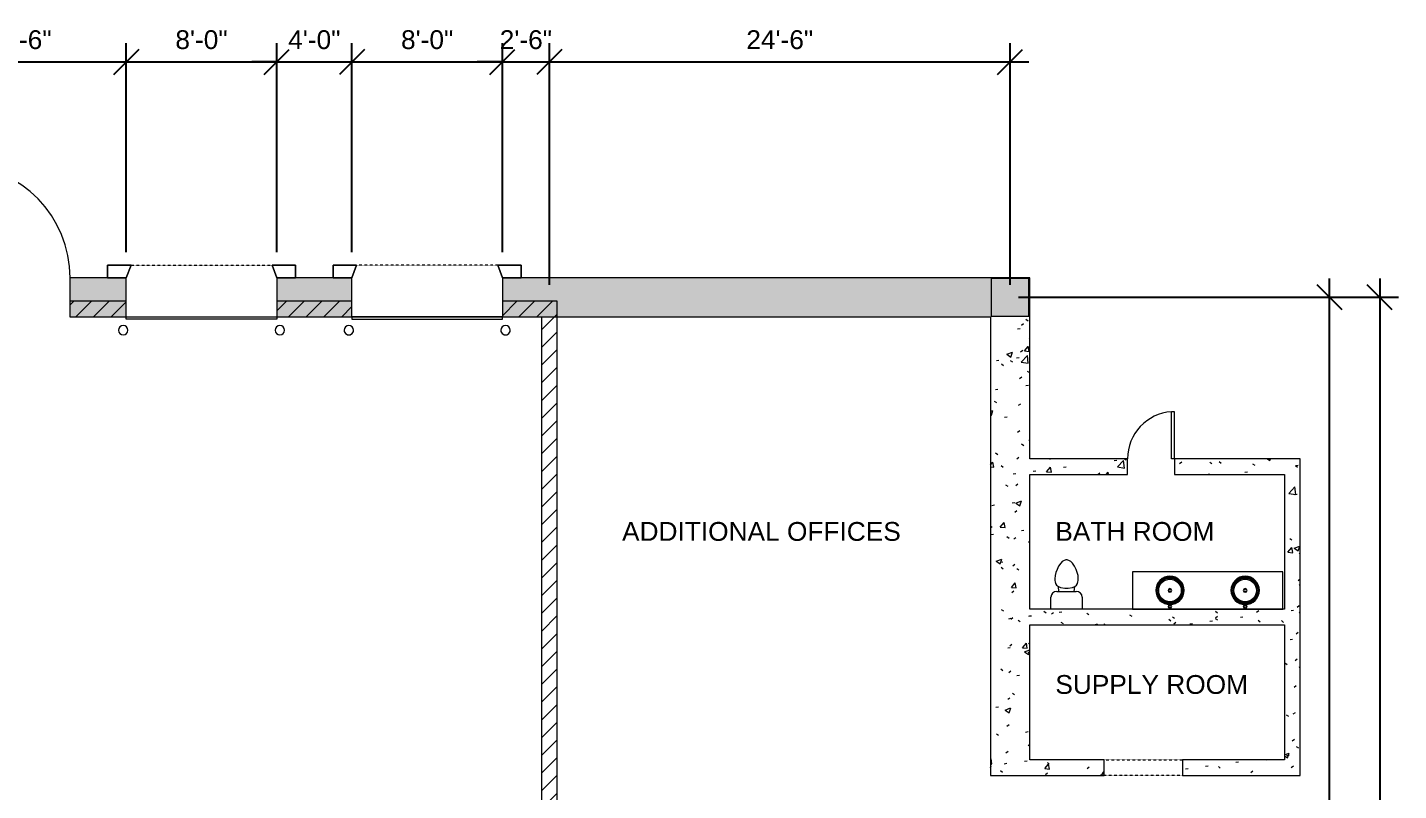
# Model space of a CAD drawing. Header units: inches. Extents: x 1913 to 24953, y -2945 to 1064.
# Drawn here: x 23558 to 24433, y 459 to 946 of the extents above; entities that cross this region are included whole.
import ezdxf

# ---------------------------------------------------------------- set-up
doc = ezdxf.new("R2010")
doc.units = ezdxf.units.IN
doc.header["$MEASUREMENT"] = 0
doc.linetypes.add('Overhead', pattern=[0.15625, 0.09375, -0.0625])
doc.linetypes.add('Overhead 1_16_', pattern=[0.101562, 0.0625, -0.039062])
for name, color, linetype, lineweight in [('A-ANNO-DIMS', 211, 'Continuous', 9), ('A-COLS', 52, 'Continuous', 9), ('A-DOOR', 31, 'Continuous', 13), ('A-FLOR-OVHD', 1, 'Overhead 1_16_', 9), ('A-GENM', 13, 'Continuous', 9), ('A-WALL', 113, 'Continuous', 13), ('A-WALL-PATT', 111, 'Continuous', 50), ('G-ANNO-TEXT', 231, 'Continuous', 9), ('P-SANR-FIXT', 6, 'Continuous', 9)]:
    doc.layers.add(name, color=color, linetype=linetype, lineweight=lineweight)
doc.styles.add('Arial', font='arial.ttf', dxfattribs={"height": 12})
doc.dimstyles.new('Linear_-_3_32__Arial', dxfattribs={"dimscale": 12, "dimtxt": 12.243113, "dimasz": 1.333333, "dimexe": 1, "dimexo": 0.666667, "dimgap": 0.666667, "dimtad": 1, "dimdec": 5, "dimrnd": 0.03125, "dimzin": 1, "dimdsep": 46, "dimlunit": 4, "dimtxsty": 'Arial', "dimblk1": 'OBLIQUE', "dimblk2": 'OBLIQUE', "dimsah": 1, "dimcen": 0.09, "dimdle": 1, "dimazin": 0, "dimtfac": 1, "dimtdec": 4, "dimtix": 1, "dimtmove": 0, "dimatfit": 3, "dimfxl": 1, "dimtvp": 1, "dimtfill": 1, "dimfrac": 2, "dimtolj": 1, "dimtzin": 0, "dimarcsym": 2})
pattern_1 = [(50, (23317.123, 399.692), (36.72335, -3.213), [3.84, -42.24]), (355, (23317.123, 399.69), (-7.1044, 38.5127), [3.072, -33.792]), (100.451, (23320.183, 399.424), (29.6202, 35.2996), [3.263, -35.898]), (46.184, (23317.123, 409.93), (54.6425, -8.4752), [5.76, -63.36]), (96.636, (23321.68, 409.226), (47.854, 49.8752), [4.895, -53.848]), (351.184, (23317.123, 409.93), (47.8553, 49.8749), [4.608, -50.688]), (21, (23322.243, 407.372), (30.5613, -20.614), [3.84, -42.24]), (326, (23322.243, 407.37), (12.4577, 37.1283), [3.072, -33.792]), (71.451, (23324.79, 405.654), (43.02, 16.5135), [3.263, -35.898]), (37.5, (23317.123, 399.692), (0.6228, 17.04428), [1.69, -31.693, 1.69, -32.614, -33.92]), (37.5, (23317.123, 399.692), (0.6228, 17.04428), [-67.686, 1.69, -32.23]), (7.5, (23317.123, 399.692), (13.4694, 20.19387), [1.69, -17.869, 1.69, -30.925, -12.928]), (7.5, (23317.123, 399.692), (13.4694, 20.19387), [-52.173, 1.69, -11.238]), (327.5, (23305.705, 399.692), (27.33168, -1.15522), [1.69, -11.11, 1.69, -38.246, -52.992]), (327.5, (23305.705, 399.692), (27.33168, -1.15522), [-52.736, 1.69, -51.302]), (317.5, (23300.585, 399.692), (29.85903, 5.125), [1.69, -14.95, 1.69, -24.832, -37.632]), (317.5, (23300.585, 399.692), (29.85903, 5.125), [-43.162, 1.69, -35.942])]
pattern_2 = [(45, (23317.1235, 399.692), (-5.65685, 5.65685), [])]

# ---------------------------------------------------------------- blocks, each defined once
blk = doc.blocks.new('Sectional_Overhead_Dock_Door_and_Seal_3876 - 9_-0_W x 10_-0_H-485933-FloorPlan')
at = {"layer": 'A-DOOR', "lineweight": 20}
for p, q in [((48, 14), (-48, 14)), ((-48, 14), (-48, 12.5)), ((-48, 12.5), (48, 12.5)), ((48, 12.5), (48, 14))]:
    blk.add_line(p, q, dxfattribs=at)
at = {"layer": 'A-DOOR'}
for p, q in [((-60, -12.5), (-48, -12.5)), ((-60, -20.5), (-60, -12.5)), ((-60, -12.5), (-60, -20.5)), ((-48, -12.5), (-60, -12.5)), ((-60, -12.5), (-60, -12.5)), ((-48, -12.5), (-45, -20.5)), ((-45, -20.5), (-48, -12.5)), ((-48, -12.5), (-48, -12.5)), ((45, -20.5), (48, -12.5)), ((48, -12.5), (45, -20.5)), ((48, -12.5), (60, -12.5)), ((60, -12.5), (48, -12.5)), ((48, -12.5), (48, -12.5)), ((60, -12.5), (60, -20.5)), ((60, -20.5), (60, -12.5)), ((60, -12.5), (60, -12.5)), ((-45, -20.5), (-60, -20.5)), ((-60, -20.5), (-45, -20.5)), ((-60, -20.5), (-60, -20.5)), ((-45, -20.5), (-45, -20.5)), ((60, -20.5), (45, -20.5)), ((45, -20.5), (60, -20.5)), ((45, -20.5), (45, -20.5)), ((60, -20.5), (60, -20.5))]:
    blk.add_line(p, q, dxfattribs=at)
at = {"layer": 'A-DOOR', "linetype": 'Overhead'}
blk.add_line((-45, -20.5), (45, -20.5), dxfattribs=at)
at = {"layer": 'A-DOOR'}
for centre, start, end in [((-50, 21), 0, 180), ((-50, 21), 0, 180), ((-50, 21), 360, 180), ((-50, 21), 180, 0), ((-50, 21), 180, 360), ((-50, 21), 180, 360), ((50, 21), 0, 180), ((50, 21), 0, 180), ((50, 21), 360, 180), ((50, 21), 180, 0), ((50, 21), 180, 360), ((50, 21), 180, 360)]:
    blk.add_arc(centre, 3, start, end, dxfattribs=at)
blk = doc.blocks.new('Single-Flush - 6_ x10_-478513-FloorPlan')
at = {"layer": 'A-DOOR', "lineweight": 20}
for p, q in [((34, -12.5), (34, -84.54)), ((36, -12.5), (34, -12.5)), ((36, -12.5), (36, -84.54)), ((36, -84.54), (34, -84.54))]:
    blk.add_line(p, q, dxfattribs=at)
at = {"layer": 'A-DOOR', "lineweight": 9}
blk.add_arc((36, -12.5), 72.07, 180, 268.40972, dxfattribs=at)
blk = doc.blocks.new('Single-Flush - 30_ x 80_-480269-FloorPlan')
at = {"layer": 'A-DOOR', "lineweight": 20}
for p, q in [((13, 5), (13, 35)), ((15, 35), (13, 35)), ((15, 5), (15, 35)), ((15, 5), (13, 5))]:
    blk.add_line(p, q, dxfattribs=at)
at = {"layer": 'A-DOOR', "lineweight": 9}
blk.add_arc((15, 5), 30.07, 93.81407, 180, dxfattribs=at)
blk = doc.blocks.new('Specialty_Sinks_and_Vanity_15366 - 8_-0_ x 2_-0_ x 2_-10_ Double-Sink Vanity-480311-FloorPlan')
at = {"layer": 'A-GENM'}
for p, q in [((48, 29), (-48, 29)), ((-48, 29), (-48, 5)), ((-48, 29), (-48, 29)), ((48, 5), (48, 29)), ((48, 29), (48, 29)), ((-48, 5), (48, 5)), ((-48, 5), (-48, 5)), ((-24.49, 7.13), (-24.49, 7.39)), ((-24.45, 7.13), (-24.49, 7.13)), ((-24.45, 7.13), (-24.45, 7.41)), ((-24.43, 7.13), (-24.45, 7.13)), ((-24.43, 7.13), (-24.43, 7.43)), ((-24.31, 7.13), (-24.43, 7.13)), ((-24.42, 7.13), (-24.42, 7.44)), ((-24.37, 7.13), (-24.42, 7.13)), ((-24.39, 7.13), (-24.39, 7.45)), ((-24.37, 7.46), (-24.37, 7.13)), ((-24.32, 7.13), (-24.37, 7.13)), ((-24.35, 7.13), (-24.35, 7.48)), ((-24.32, 7.13), (-24.32, 7.49)), ((-24.31, 7.13), (-24.31, 7.49)), ((-24.29, 7.13), (-24.31, 7.13)), ((-24.3, 5.95), (-24.3, 5.95)), ((-24.3, 5.86), (-24.3, 5.86)), ((-24.29, 7.13), (-24.29, 7.5)), ((-24.25, 7.13), (-24.29, 7.13)), ((-24.26, 5.98), (-24.26, 5.98)), ((-24.25, 7.51), (-24.25, 7.51)), ((-24.25, 7.13), (-24.25, 7.51)), ((-24.25, 7.51), (-24.25, 7.13)), ((-24.2, 7.13), (-24.25, 7.13)), ((-24.25, 7.13), (-24.25, 7.13)), ((-24.2, 7.53), (-24.2, 7.53)), ((-24.2, 7.13), (-24.2, 7.53)), ((-24.2, 7.13), (-24.2, 7.53)), ((-24.17, 7.13), (-24.2, 7.13)), ((-24.2, 7.13), (-24.2, 7.13)), ((-24.17, 7.54), (-24.17, 7.54)), ((-24.17, 7.13), (-24.17, 7.54)), ((-24.17, 7.13), (-24.17, 7.54)), ((-24.11, 7.13), (-24.17, 7.13)), ((-24.17, 7.13), (-24.17, 7.13)), ((-24.11, 7.55), (-24.11, 7.55)), ((-24.11, 7.13), (-24.11, 7.55)), ((-24.11, 7.13), (-24.11, 7.13)), ((-24.08, 7.55), (-24.08, 7.55)), ((-24.08, 7.13), (-24.08, 7.55)), ((-23.94, 7.13), (-24.08, 7.13)), ((-24.08, 7.13), (-24.08, 7.13)), ((-23.97, 7.55), (-23.97, 7.55)), ((-23.97, 7.13), (-23.97, 7.13)), ((-23.94, 7.55), (-23.94, 7.55)), ((-23.94, 7.13), (-23.94, 7.55)), ((-23.94, 7.13), (-23.94, 7.13)), ((-23.91, 7.55), (-23.91, 7.55)), ((-23.91, 7.55), (-23.91, 7.55)), ((-23.91, 7.55), (-23.91, 7.55)), ((-23.91, 7.55), (-23.91, 7.13)), ((-23.91, 7.13), (-23.91, 7.55)), ((-23.91, 7.13), (-23.91, 7.55)), ((-23.91, 7.13), (-23.91, 7.13)), ((-23.8, 7.13), (-23.91, 7.13)), ((-23.91, 7.13), (-23.91, 7.13)), ((-23.8, 7.13), (-23.91, 7.13)), ((-23.91, 7.13), (-23.91, 7.13)), ((-23.77, 7.13), (-23.91, 7.13)), ((-23.8, 7.53), (-23.8, 7.53)), ((-23.8, 7.53), (-23.8, 7.53)), ((-23.8, 7.13), (-23.8, 7.53)), ((-23.8, 7.13), (-23.8, 7.53)), ((-23.8, 7.13), (-23.8, 7.13)), ((-23.8, 7.13), (-23.8, 7.13)), ((-23.77, 7.52), (-23.77, 7.52)), ((-23.77, 7.13), (-23.77, 7.52)), ((-23.77, 7.13), (-23.77, 7.13)), ((-23.75, 5.95), (-23.75, 5.95)), ((-23.75, 5.86), (-23.75, 5.86)), ((-23.74, 7.51), (-23.74, 7.13)), ((-23.71, 7.5), (-23.71, 7.13)), ((-23.55, 7.13), (-23.62, 7.13)), ((-23.62, 7.13), (-23.62, 7.13)), ((-23.58, 7.13), (-23.62, 7.13)), ((-23.62, 7.13), (-23.62, 7.13)), ((-23.58, 7.44), (-23.58, 7.44)), ((-23.58, 7.13), (-23.58, 7.44)), ((-23.58, 7.13), (-23.58, 7.13)), ((-23.55, 7.42), (-23.55, 7.42)), ((-23.55, 7.42), (-23.55, 7.13)), ((-23.55, 7.13), (-23.55, 7.13)), ((23.51, 7.13), (23.51, 7.39)), ((23.55, 7.13), (23.51, 7.13)), ((23.55, 7.13), (23.55, 7.41)), ((23.57, 7.13), (23.55, 7.13)), ((23.57, 7.13), (23.57, 7.43)), ((23.69, 7.13), (23.57, 7.13)), ((23.58, 7.13), (23.58, 7.44)), ((23.63, 7.13), (23.58, 7.13)), ((23.61, 7.13), (23.61, 7.45)), ((23.63, 7.46), (23.63, 7.13)), ((23.68, 7.13), (23.63, 7.13)), ((23.65, 7.13), (23.65, 7.48)), ((23.68, 7.13), (23.68, 7.49)), ((23.69, 7.13), (23.69, 7.49)), ((23.71, 7.13), (23.69, 7.13)), ((23.7, 5.95), (23.7, 5.95)), ((23.7, 5.86), (23.7, 5.86)), ((23.71, 7.13), (23.71, 7.5)), ((23.75, 7.13), (23.71, 7.13)), ((23.74, 5.98), (23.74, 5.98)), ((23.75, 7.51), (23.75, 7.51)), ((23.75, 7.13), (23.75, 7.51)), ((23.75, 7.51), (23.75, 7.13)), ((23.8, 7.13), (23.75, 7.13)), ((23.75, 7.13), (23.75, 7.13)), ((23.8, 7.53), (23.8, 7.53)), ((23.8, 7.13), (23.8, 7.53)), ((23.8, 7.13), (23.8, 7.53)), ((23.83, 7.13), (23.8, 7.13)), ((23.8, 7.13), (23.8, 7.13)), ((23.83, 7.54), (23.83, 7.54)), ((23.83, 7.13), (23.83, 7.54)), ((23.83, 7.13), (23.83, 7.54)), ((23.89, 7.13), (23.83, 7.13)), ((23.83, 7.13), (23.83, 7.13)), ((23.89, 7.55), (23.89, 7.55)), ((23.89, 7.13), (23.89, 7.55)), ((23.89, 7.13), (23.89, 7.13)), ((23.92, 7.55), (23.92, 7.55)), ((23.92, 7.13), (23.92, 7.55)), ((24.06, 7.13), (23.92, 7.13)), ((23.92, 7.13), (23.92, 7.13)), ((24.03, 7.55), (24.03, 7.55)), ((24.03, 7.13), (24.03, 7.13)), ((24.06, 7.55), (24.06, 7.55)), ((24.06, 7.13), (24.06, 7.55)), ((24.06, 7.13), (24.06, 7.13)), ((24.09, 7.55), (24.09, 7.55)), ((24.09, 7.55), (24.09, 7.55)), ((24.09, 7.55), (24.09, 7.55)), ((24.09, 7.55), (24.09, 7.13)), ((24.09, 7.13), (24.09, 7.55)), ((24.09, 7.13), (24.09, 7.55)), ((24.09, 7.13), (24.09, 7.13)), ((24.2, 7.13), (24.09, 7.13)), ((24.09, 7.13), (24.09, 7.13)), ((24.2, 7.13), (24.09, 7.13)), ((24.09, 7.13), (24.09, 7.13)), ((24.23, 7.13), (24.09, 7.13)), ((24.2, 7.53), (24.2, 7.53)), ((24.2, 7.53), (24.2, 7.53)), ((24.2, 7.13), (24.2, 7.53)), ((24.2, 7.13), (24.2, 7.53)), ((24.2, 7.13), (24.2, 7.13)), ((24.2, 7.13), (24.2, 7.13)), ((24.23, 7.52), (24.23, 7.52)), ((24.23, 7.13), (24.23, 7.52)), ((24.23, 7.13), (24.23, 7.13)), ((24.25, 5.95), (24.25, 5.95)), ((24.25, 5.86), (24.25, 5.86)), ((24.26, 7.51), (24.26, 7.13)), ((24.29, 7.5), (24.29, 7.13)), ((24.45, 7.13), (24.38, 7.13)), ((24.38, 7.13), (24.38, 7.13)), ((24.42, 7.13), (24.38, 7.13)), ((24.38, 7.13), (24.38, 7.13)), ((24.42, 7.44), (24.42, 7.44)), ((24.42, 7.13), (24.42, 7.44)), ((24.42, 7.13), (24.42, 7.13)), ((24.45, 7.42), (24.45, 7.42)), ((24.45, 7.42), (24.45, 7.13)), ((24.45, 7.13), (24.45, 7.13)), ((48, 5), (48, 5))]:
    blk.add_line(p, q, dxfattribs=at)
at = {"layer": 'A-GENM', "lineweight": 20}
for p, q in [((-24.3, 5.95), (-24.3, 5.86)), ((-23.75, 5.86), (-23.75, 5.95)), ((23.7, 5.95), (23.7, 5.86)), ((24.25, 5.86), (24.25, 5.95))]:
    blk.add_line(p, q, dxfattribs=at)
at = {"layer": 'A-GENM', "flags": 128}
for points in [[(-24, 7.89), (-24.83, 7.54), (-25.14, 6.69), (-24.74, 5.88), (-24, 5.61)], [(-24.45, 7.41), (-24.44, 7.42), (-24.43, 7.43)], [(-24.42, 7.44), (-24.4, 7.45), (-24.37, 7.46)], [(-24.37, 7.46), (-24.35, 7.48), (-24.32, 7.49)], [(-24.31, 7.49), (-24.3, 7.5), (-24.29, 7.5)], [(-24, 5.61), (-23.17, 5.96), (-22.86, 6.81), (-23.26, 7.62), (-24, 7.89)], [(24, 7.89), (23.17, 7.54), (22.86, 6.69), (23.26, 5.88), (24, 5.61)], [(23.55, 7.41), (23.56, 7.42), (23.57, 7.43)], [(23.58, 7.44), (23.6, 7.45), (23.63, 7.46)], [(23.63, 7.46), (23.65, 7.48), (23.68, 7.49)], [(23.69, 7.49), (23.7, 7.5), (23.71, 7.5)], [(24, 5.61), (24.83, 5.96), (25.14, 6.81), (24.74, 7.62), (24, 7.89)]]:
    blk.add_lwpolyline(points, dxfattribs=at)
at = {"layer": 'A-GENM'}
for centre, radius, start, end in [((-24, 17.06), 8.78, 0, 180), ((-24, 17.06), 7.67, 360, 180), ((24, 17.06), 8.78, 0, 180), ((24, 17.06), 7.67, 360, 180), ((-24, 17.06), 8.78, 180, 360), ((-24, 17.06), 7.67, 180, 360), ((24, 17.06), 8.78, 180, 360), ((24, 17.06), 7.67, 180, 360), ((-24, 6.75), 1.18, 360, 180), ((-24, 6.75), 1.18, 180, 360), ((-24, 6.75), 0.805, 124.313, 127.29447), ((-24, 6.75), 0.805, 112.52953, 122.59973), ((-24, 6.75), 0.805, 108.42208, 110.99049), ((-24, 6.75), 0.805, 104.3583, 108.42208), ((-24, 6.75), 0.805, 102.05552, 104.3583), ((-24, 6.75), 0.805, 98.09586, 102.05552), ((-24, 6.75), 0.805, 90, 95.83731), ((-24, 6.75), 0.805, 85.78606, 90), ((-24, 6.75), 0.805, 73.27422, 83.53442), ((-24, 6.75), 0.805, 75.60142, 83.53442), ((-24, 6.75), 0.805, 75.60142, 83.53442), ((-24, 6.75), 0.805, 55.82864, 61.72932), ((-24, 6.75), 0.805, 58.49692, 61.72932), ((24, 6.75), 1.18, 360, 180), ((24, 6.75), 1.18, 180, 360), ((24, 6.75), 0.805, 124.313, 127.29447), ((24, 6.75), 0.805, 112.52953, 122.59973), ((24, 6.75), 0.805, 108.42208, 110.99049), ((24, 6.75), 0.805, 104.3583, 108.42208), ((24, 6.75), 0.805, 102.05552, 104.3583), ((24, 6.75), 0.805, 98.09586, 102.05552), ((24, 6.75), 0.805, 90, 95.83731), ((24, 6.75), 0.805, 85.78606, 90), ((24, 6.75), 0.805, 73.27422, 83.53442), ((24, 6.75), 0.805, 75.60142, 83.53442), ((24, 6.75), 0.805, 75.60142, 83.53442), ((24, 6.75), 0.805, 55.82864, 61.72932), ((24, 6.75), 0.805, 58.49692, 61.72932)]:
    blk.add_arc(centre, radius, start, end, dxfattribs=at)
at = {"layer": 'A-GENM', "lineweight": 20}
for centre, radius, start, end in [((-24, 6.75), 0.805, 90, 270), ((-24.27, 5.95), 0.03, 73.47523, 180.80022), ((-24.27, 5.86), 0.03, 180.78924, 257.81313), ((-24.02, 6.98), 1.18, 257.81313, 282.18687), ((-24.02, 6.76), 0.81, 253.18966, 286.80022), ((-24, 6.75), 0.805, 270, 90), ((-23.78, 5.95), 0.03, 359.19978, 106.80022), ((-23.78, 5.86), 0.03, 282.18687, 359.21076), ((24, 6.75), 0.805, 90, 270), ((23.73, 5.95), 0.03, 73.47523, 180.80022), ((23.73, 5.86), 0.03, 180.78924, 257.81313), ((23.98, 6.98), 1.18, 257.81313, 282.18687), ((23.98, 6.76), 0.81, 253.18966, 286.80022), ((24, 6.75), 0.805, 270, 90), ((24.22, 5.95), 0.03, 359.19978, 106.80022), ((24.22, 5.86), 0.03, 282.18687, 359.21076)]:
    blk.add_arc(centre, radius, start, end, dxfattribs=at)
at = {"layer": 'A-GENM'}
for points, knots in [([(-23.62, 7.46), (-23.63, 7.47), (-23.66, 7.48), (-23.68, 7.49), (-23.7, 7.5), (-23.71, 7.5), (-23.72, 7.5), (-23.73, 7.51), (-23.73, 7.51), (-23.74, 7.51), (-23.74, 7.51), (-23.74, 7.51), (-23.73, 7.51), (-23.73, 7.51), (-23.72, 7.51), (-23.72, 7.5), (-23.71, 7.5), (-23.7, 7.5), (-23.68, 7.49), (-23.66, 7.48), (-23.64, 7.47), (-23.62, 7.46)], [0, 0, 0, 0, 0.111111, 0.222222, 0.25, 0.277778, 0.333333, 0.388889, 0.444444, 0.479167, 0.513889, 0.548611, 0.583333, 0.618056, 0.652778, 0.6875, 0.722222, 0.756944, 0.791667, 0.861111, 1, 1, 1, 1]), ([(-23.62, 7.46), (-23.63, 7.46), (-23.65, 7.47), (-23.67, 7.48), (-23.68, 7.49), (-23.69, 7.49), (-23.69, 7.49), (-23.7, 7.5), (-23.7, 7.5), (-23.7, 7.5), (-23.71, 7.5), (-23.71, 7.5), (-23.7, 7.5), (-23.7, 7.5), (-23.7, 7.5), (-23.69, 7.49), (-23.69, 7.49), (-23.68, 7.49), (-23.68, 7.49), (-23.67, 7.48), (-23.65, 7.47), (-23.63, 7.47), (-23.62, 7.46)], [0, 0, 0, 0, 0.111111, 0.222222, 0.25, 0.277778, 0.333333, 0.361111, 0.388889, 0.444444, 0.479167, 0.513889, 0.548611, 0.583333, 0.618056, 0.652778, 0.6875, 0.722222, 0.756944, 0.791667, 0.861111, 1, 1, 1, 1]), ([(24.38, 7.46), (24.37, 7.47), (24.34, 7.48), (24.32, 7.49), (24.3, 7.5), (24.29, 7.5), (24.28, 7.5), (24.27, 7.51), (24.27, 7.51), (24.26, 7.51), (24.26, 7.51), (24.26, 7.51), (24.27, 7.51), (24.27, 7.51), (24.28, 7.51), (24.28, 7.5), (24.29, 7.5), (24.3, 7.5), (24.32, 7.49), (24.34, 7.48), (24.36, 7.47), (24.38, 7.46)], [0, 0, 0, 0, 0.111111, 0.222222, 0.25, 0.277778, 0.333333, 0.388889, 0.444444, 0.479167, 0.513889, 0.548611, 0.583333, 0.618056, 0.652778, 0.6875, 0.722222, 0.756944, 0.791667, 0.861111, 1, 1, 1, 1]), ([(24.38, 7.46), (24.37, 7.46), (24.35, 7.47), (24.33, 7.48), (24.32, 7.49), (24.31, 7.49), (24.31, 7.49), (24.3, 7.5), (24.3, 7.5), (24.3, 7.5), (24.29, 7.5), (24.29, 7.5), (24.3, 7.5), (24.3, 7.5), (24.3, 7.5), (24.31, 7.49), (24.31, 7.49), (24.32, 7.49), (24.32, 7.49), (24.33, 7.48), (24.35, 7.47), (24.37, 7.47), (24.38, 7.46)], [0, 0, 0, 0, 0.111111, 0.222222, 0.25, 0.277778, 0.333333, 0.361111, 0.388889, 0.444444, 0.479167, 0.513889, 0.548611, 0.583333, 0.618056, 0.652778, 0.6875, 0.722222, 0.756944, 0.791667, 0.861111, 1, 1, 1, 1])]:
    blk.add_open_spline(points, degree=3, knots=knots, dxfattribs=at)
at = {"layer": 'P-SANR-FIXT'}
for centre, radius in [((-24, 17.06), 8.31), ((-24, 17.06), 7.2), ((24, 17.06), 8.31), ((24, 17.06), 7.2)]:
    blk.add_circle(centre, radius, dxfattribs=at)
for centre, radius, start, end in [((-24, 17.06), 9.06, 360, 180), ((-24, 17.06), 1.18, 360, 180), ((-24, 17.06), 0.768, 360, 180), ((24, 17.06), 9.06, 360, 180), ((24, 17.06), 1.18, 360, 180), ((24, 17.06), 0.768, 360, 180), ((-24, 17.06), 9.06, 180, 360), ((-24, 17.06), 1.18, 180, 360), ((-24, 17.06), 0.768, 180, 360), ((24, 17.06), 9.06, 180, 360), ((24, 17.06), 1.18, 180, 360), ((24, 17.06), 0.768, 180, 360)]:
    blk.add_arc(centre, radius, start, end, dxfattribs=at)
blk = doc.blocks.new('Toilet-Domestic-3D - Toilet-Domestic-3D-481192-FloorPlan')
at = {"layer": 'P-SANR-FIXT'}
for p, q in [((-9.98, 19.48), (9.98, 19.48)), ((-9.98, 11.75), (-9.98, 19.48)), ((9.98, 19.48), (9.98, 11.75)), ((-7.41, 1), (-7.5, 0)), ((-7.5, 0), (-7.33, -1.99)), ((-7.24, 2), (-7.41, 1)), ((-6.97, 3), (-7.24, 2)), ((-6.4, 4), (-6.97, 3)), ((-5.21, 5), (-6.4, 4)), ((6.25, 8.02), (-6.25, 8.02)), ((-4.86, 8.02), (-5.21, 5)), ((-3.84, 5.5), (-5.21, 5)), ((-1, 6), (-3.84, 5.5)), ((1, 6), (-1, 6)), ((3.84, 5.5), (1, 6)), ((5.21, 5), (3.84, 5.5)), ((4.86, 8.02), (5.21, 5)), ((6.4, 4), (5.21, 5)), ((6.97, 3), (6.4, 4)), ((7.24, 2), (6.97, 3)), ((7.41, 1), (7.24, 2)), ((7.33, -1.99), (7.5, 0)), ((7.5, 0), (7.41, 1)), ((-7.33, -1.99), (-6.79, -4)), ((-6.79, -4), (-6.06, -6)), ((-6.06, -6), (-5.13, -8)), ((-5.13, -8), (-3.74, -10)), ((3.74, -10), (5.13, -8)), ((5.13, -8), (6.06, -6)), ((6.06, -6), (6.79, -4)), ((6.79, -4), (7.33, -1.99)), ((-3.74, -10), (-2.74, -11)), ((-2.74, -11), (-1.87, -11.5)), ((-1.87, -11.5), (-0.5, -12)), ((-0.5, -12), (0.5, -12)), ((0.5, -12), (1.87, -11.5)), ((1.87, -11.5), (2.74, -11)), ((2.74, -11), (3.74, -10))]:
    blk.add_line(p, q, dxfattribs=at)
for centre, start, end in [((-6.25, 11.75), 180, 270), ((6.25, 11.75), 270, 360)]:
    blk.add_arc(centre, 3.73, start, end, dxfattribs=at)
blk = doc.blocks.new('Sectional_Overhead_Dock_Door_and_Seal_3876 - 9_-0_W x 10_-0_H-486033-FloorPlan')
at = {"layer": 'A-DOOR'}
for p, q in [((-45, 20.5), (-60, 20.5)), ((-60, 20.5), (-60, 12.5)), ((-60, 20.5), (-45, 20.5)), ((-60, 12.5), (-60, 20.5)), ((-60, 20.5), (-60, 20.5)), ((-48, 12.5), (-45, 20.5)), ((-45, 20.5), (-48, 12.5)), ((-45, 20.5), (-45, 20.5)), ((60, 20.5), (45, 20.5)), ((45, 20.5), (48, 12.5)), ((48, 12.5), (45, 20.5)), ((45, 20.5), (60, 20.5)), ((45, 20.5), (45, 20.5)), ((60, 12.5), (60, 20.5)), ((60, 20.5), (60, 12.5)), ((60, 20.5), (60, 20.5)), ((-60, 12.5), (-48, 12.5)), ((-48, 12.5), (-60, 12.5)), ((-60, 12.5), (-60, 12.5)), ((-48, 12.5), (-48, 12.5)), ((48, 12.5), (60, 12.5)), ((60, 12.5), (48, 12.5)), ((48, 12.5), (48, 12.5)), ((60, 12.5), (60, 12.5))]:
    blk.add_line(p, q, dxfattribs=at)
at = {"layer": 'A-DOOR', "linetype": 'Overhead'}
blk.add_line((-45, 20.5), (45, 20.5), dxfattribs=at)
at = {"layer": 'A-DOOR', "lineweight": 20}
for p, q in [((-48, -14), (-48, -12.5)), ((-48, -12.5), (48, -12.5)), ((48, -14), (-48, -14)), ((48, -12.5), (48, -14))]:
    blk.add_line(p, q, dxfattribs=at)
at = {"layer": 'A-DOOR'}
for centre, start, end in [((-50, -21), 0, 180), ((-50, -21), 0, 180), ((-50, -21), 360, 180), ((-50, -21), 180, 360), ((-50, -21), 180, 360), ((-50, -21), 180, 360), ((50, -21), 0, 180), ((50, -21), 0, 180), ((50, -21), 360, 180), ((50, -21), 180, 360), ((50, -21), 180, 360), ((50, -21), 180, 360)]:
    blk.add_arc(centre, 3, start, end, dxfattribs=at)
blk = doc.blocks.new('_Oblique')
at = {"color": 0, "linetype": 'ByBlock', "lineweight": -2}
blk.add_line((-0.5, -0.5), (0.5, 0.5), dxfattribs=at)
blk = doc.blocks.new('*D806')
at = {"layer": 'A-ANNO-DIMS', "color": 0, "lineweight": -2, "transparency": 16777216}
for p, q in [((24420.62, 786.04), (24420.62, -1541.96)), ((24190, 774.04), (24432.62, 774.04)), ((24192.72, -1529.96), (24432.62, -1529.96))]:
    blk.add_line(p, q, dxfattribs=at)
at = {"layer": 'Defpoints', "color": 0, "lineweight": 0, "transparency": 16777216}
for p in [(24182, 774.04), (24184.72, -1529.96), (24420.62, -1529.96)]:
    blk.add_point(p, dxfattribs=at)
at = {"layer": 'A-ANNO-DIMS', "color": 0, "lineweight": -2, "transparency": 16777216, "xscale": 16, "yscale": 16, "zscale": 16}
for p, rotation in [((24420.62, 774.04), 90), ((24420.62, -1529.96), 270)]:
    blk.add_blockref('_Oblique', p, dxfattribs=dict(at, rotation=rotation))
at = {"layer": 'A-ANNO-DIMS', "color": 0, "lineweight": 0, "transparency": 16777216, "insert": (24406.5, -377.96), "char_height": 12, "width": 73.4587, "attachment_point": 5, "rotation": 90, "style": 'Arial'}
blk.add_mtext('\\A1;192\'-0"', dxfattribs=at)
blk = doc.blocks.new('*D769')
at = {"layer": 'A-ANNO-DIMS', "color": 0, "lineweight": -2, "transparency": 16777216}
for p, q in [((24388.62, -77.96), (24388.62, 786.04)), ((24192.72, 774.04), (24400.62, 774.04)), ((24184.82, -65.96), (24400.62, -65.96))]:
    blk.add_line(p, q, dxfattribs=at)
at = {"layer": 'Defpoints', "color": 0, "lineweight": 0, "transparency": 16777216}
for p in [(24184.72, 774.04), (24388.62, 774.04), (24176.82, -65.96)]:
    blk.add_point(p, dxfattribs=at)
at = {"layer": 'A-ANNO-DIMS', "color": 0, "lineweight": -2, "transparency": 16777216, "xscale": 16, "yscale": 16, "zscale": 16}
for p, rotation in [((24388.62, 774.04), 90), ((24388.62, -65.96), 270)]:
    blk.add_blockref('_Oblique', p, dxfattribs=dict(at, rotation=rotation))
at = {"layer": 'A-ANNO-DIMS', "color": 0, "lineweight": 0, "transparency": 16777216, "insert": (24374.5, 354.04), "char_height": 12, "width": 62.3834, "attachment_point": 5, "rotation": 90, "style": 'Arial'}
blk.add_mtext('\\A1;70\'-0"', dxfattribs=at)
blk = doc.blocks.new('*D782')
at = {"layer": 'A-ANNO-DIMS', "color": 0, "lineweight": -2, "transparency": 16777216}
for p, q in [((23482.72, 782.04), (23482.72, 936.14)), ((23620.72, 802.79), (23620.72, 936.14)), ((23470.72, 924.14), (23632.72, 924.14))]:
    blk.add_line(p, q, dxfattribs=at)
at = {"layer": 'Defpoints', "color": 0, "lineweight": 0, "transparency": 16777216}
for p in [(23620.72, 924.14), (23620.72, 794.79), (23482.72, 774.04)]:
    blk.add_point(p, dxfattribs=at)
at = {"layer": 'A-ANNO-DIMS', "color": 0, "lineweight": -2, "transparency": 16777216, "xscale": 16, "yscale": 16, "zscale": 16, "rotation": 180}
blk.add_blockref('_Oblique', (23482.72, 924.14), dxfattribs=at)
at = {"layer": 'A-ANNO-DIMS', "color": 0, "lineweight": -2, "transparency": 16777216, "xscale": 16, "yscale": 16, "zscale": 16}
blk.add_blockref('_Oblique', (23620.72, 924.14), dxfattribs=at)
at = {"layer": 'A-ANNO-DIMS', "color": 0, "lineweight": 0, "transparency": 16777216, "insert": (23551.72, 938.27), "char_height": 12, "width": 62.3834, "attachment_point": 5, "style": 'Arial'}
blk.add_mtext('\\A1;11\'-6"', dxfattribs=at)
blk = doc.blocks.new('*D783')
at = {"layer": 'A-ANNO-DIMS', "color": 0, "lineweight": -2, "transparency": 16777216}
for p, q in [((23620.72, 802.79), (23620.72, 936.14)), ((23716.72, 802.79), (23716.72, 936.14)), ((23608.72, 924.14), (23728.72, 924.14))]:
    blk.add_line(p, q, dxfattribs=at)
at = {"layer": 'Defpoints', "color": 0, "lineweight": 0, "transparency": 16777216}
for p in [(23716.72, 924.14), (23620.72, 794.79), (23716.72, 794.79)]:
    blk.add_point(p, dxfattribs=at)
at = {"layer": 'A-ANNO-DIMS', "color": 0, "lineweight": -2, "transparency": 16777216, "xscale": 16, "yscale": 16, "zscale": 16, "rotation": 180}
blk.add_blockref('_Oblique', (23620.72, 924.14), dxfattribs=at)
at = {"layer": 'A-ANNO-DIMS', "color": 0, "lineweight": -2, "transparency": 16777216, "xscale": 16, "yscale": 16, "zscale": 16}
blk.add_blockref('_Oblique', (23716.72, 924.14), dxfattribs=at)
at = {"layer": 'A-ANNO-DIMS', "color": 0, "lineweight": 0, "transparency": 16777216, "insert": (23668.72, 938.27), "char_height": 12, "width": 62.3834, "attachment_point": 5, "style": 'Arial'}
blk.add_mtext('\\A1;8\'-0"', dxfattribs=at)
blk = doc.blocks.new('*D784')
at = {"layer": 'A-ANNO-DIMS', "color": 0, "lineweight": -2, "transparency": 16777216}
for p, q in [((23716.72, 802.79), (23716.72, 936.14)), ((23764.72, 802.79), (23764.72, 936.14)), ((23716.72, 924.14), (23700.72, 924.14)), ((23716.72, 924.14), (23764.72, 924.14)), ((23764.72, 924.14), (23780.72, 924.14))]:
    blk.add_line(p, q, dxfattribs=at)
at = {"layer": 'Defpoints', "color": 0, "lineweight": 0, "transparency": 16777216}
for p in [(23764.72, 924.14), (23716.72, 794.79), (23764.72, 794.79)]:
    blk.add_point(p, dxfattribs=at)
at = {"layer": 'A-ANNO-DIMS', "color": 0, "lineweight": -2, "transparency": 16777216, "xscale": 16, "yscale": 16, "zscale": 16}
blk.add_blockref('_Oblique', (23716.72, 924.14), dxfattribs=at)
at = {"layer": 'A-ANNO-DIMS', "color": 0, "lineweight": -2, "transparency": 16777216, "xscale": 16, "yscale": 16, "zscale": 16, "rotation": 180}
blk.add_blockref('_Oblique', (23764.72, 924.14), dxfattribs=at)
at = {"layer": 'A-ANNO-DIMS', "color": 0, "lineweight": 0, "transparency": 16777216, "insert": (23740.72, 938.27), "char_height": 12, "width": 51.3081, "attachment_point": 5, "style": 'Arial'}
blk.add_mtext('\\A1;4\'-0"', dxfattribs=at)
blk = doc.blocks.new('*D785')
at = {"layer": 'A-ANNO-DIMS', "color": 0, "lineweight": -2, "transparency": 16777216}
for p, q in [((23764.72, 802.79), (23764.72, 936.14)), ((23860.72, 802.79), (23860.72, 936.14)), ((23752.72, 924.14), (23872.72, 924.14))]:
    blk.add_line(p, q, dxfattribs=at)
at = {"layer": 'Defpoints', "color": 0, "lineweight": 0, "transparency": 16777216}
for p in [(23860.72, 924.14), (23764.72, 794.79), (23860.72, 794.79)]:
    blk.add_point(p, dxfattribs=at)
at = {"layer": 'A-ANNO-DIMS', "color": 0, "lineweight": -2, "transparency": 16777216, "xscale": 16, "yscale": 16, "zscale": 16, "rotation": 180}
blk.add_blockref('_Oblique', (23764.72, 924.14), dxfattribs=at)
at = {"layer": 'A-ANNO-DIMS', "color": 0, "lineweight": -2, "transparency": 16777216, "xscale": 16, "yscale": 16, "zscale": 16}
blk.add_blockref('_Oblique', (23860.72, 924.14), dxfattribs=at)
at = {"layer": 'A-ANNO-DIMS', "color": 0, "lineweight": 0, "transparency": 16777216, "insert": (23812.72, 938.27), "char_height": 12, "width": 62.3834, "attachment_point": 5, "style": 'Arial'}
blk.add_mtext('\\A1;8\'-0"', dxfattribs=at)
blk = doc.blocks.new('*D786')
at = {"layer": 'A-ANNO-DIMS', "color": 0, "lineweight": -2, "transparency": 16777216}
for p, q in [((23860.72, 802.79), (23860.72, 936.14)), ((23890.72, 782.04), (23890.72, 936.14)), ((23860.72, 924.14), (23844.72, 924.14)), ((23860.72, 924.14), (23890.72, 924.14)), ((23890.72, 924.14), (23906.72, 924.14))]:
    blk.add_line(p, q, dxfattribs=at)
at = {"layer": 'Defpoints', "color": 0, "lineweight": 0, "transparency": 16777216}
for p in [(23890.72, 924.14), (23860.72, 794.79), (23890.72, 774.04)]:
    blk.add_point(p, dxfattribs=at)
at = {"layer": 'A-ANNO-DIMS', "color": 0, "lineweight": -2, "transparency": 16777216, "xscale": 16, "yscale": 16, "zscale": 16}
blk.add_blockref('_Oblique', (23860.72, 924.14), dxfattribs=at)
at = {"layer": 'A-ANNO-DIMS', "color": 0, "lineweight": -2, "transparency": 16777216, "xscale": 16, "yscale": 16, "zscale": 16, "rotation": 180}
blk.add_blockref('_Oblique', (23890.72, 924.14), dxfattribs=at)
at = {"layer": 'A-ANNO-DIMS', "color": 0, "lineweight": 0, "transparency": 16777216, "insert": (23875.72, 938.27), "char_height": 12, "width": 62.3834, "attachment_point": 5, "style": 'Arial'}
blk.add_mtext('\\A1;2\'-6"', dxfattribs=at)
blk = doc.blocks.new('*D787')
at = {"layer": 'A-ANNO-DIMS', "color": 0, "lineweight": -2, "transparency": 16777216}
for p, q in [((23890.72, 782.04), (23890.72, 936.14)), ((24184.72, 782.04), (24184.72, 936.14)), ((23878.72, 924.14), (24196.72, 924.14))]:
    blk.add_line(p, q, dxfattribs=at)
at = {"layer": 'Defpoints', "color": 0, "lineweight": 0, "transparency": 16777216}
for p in [(24184.72, 924.14), (23890.72, 774.04), (24184.72, 774.04)]:
    blk.add_point(p, dxfattribs=at)
at = {"layer": 'A-ANNO-DIMS', "color": 0, "lineweight": -2, "transparency": 16777216, "xscale": 16, "yscale": 16, "zscale": 16, "rotation": 180}
blk.add_blockref('_Oblique', (23890.72, 924.14), dxfattribs=at)
at = {"layer": 'A-ANNO-DIMS', "color": 0, "lineweight": -2, "transparency": 16777216, "xscale": 16, "yscale": 16, "zscale": 16}
blk.add_blockref('_Oblique', (24184.72, 924.14), dxfattribs=at)
at = {"layer": 'A-ANNO-DIMS', "color": 0, "lineweight": 0, "transparency": 16777216, "insert": (24037.72, 938.27), "char_height": 12, "width": 62.3834, "attachment_point": 5, "style": 'Arial'}
blk.add_mtext('\\A1;24\'-6"', dxfattribs=at)

msp = doc.modelspace()

# ---------------------------------------------------------------- hatches: boundary and pattern name
at = {"layer": 'A-WALL-PATT', "lineweight": 0}
h = msp.add_hatch(dxfattribs=at)
h.set_pattern_fill('FP_1', color=256, style=0, pattern_type=2)
h.set_pattern_definition(pattern_1)
h.paths.add_polyline_path([(23860.725, 761.543658), (23860.725, 786.543658), (24197.225, 786.543658), (24197.225, 761.543658), (24172.225, 761.543658)], flags=0)
h.paths.add_polyline_path([(23716.725, 761.543658), (23716.725, 786.543658), (23764.725, 786.543658), (23764.725, 761.543658)], flags=0)
h.paths.add_polyline_path([(23584.725, 761.543658), (23584.725, 786.543658), (23620.725, 786.543658), (23620.725, 761.543658)], flags=0)
h.paths.add_polyline_path([(22469.225, 761.543658), (22469.225, 786.543658), (23512.725, 786.543658), (23512.725, 761.543658), (23337.725, 761.543658), (23327.725, 761.543658), (23037.725, 761.543658), (23027.725, 761.543658), (22617.725, 761.543658), (22607.725, 761.543658)], flags=0)
h = msp.add_hatch(dxfattribs=at)
h.set_pattern_fill('FP_2', color=256, style=0, pattern_type=2)
h.set_pattern_definition(pattern_2)
h.paths.add_polyline_path([(23512.725, 761.543658), (23512.725, 771.543658), (23327.714803, 771.543658), (23327.725, 761.543658)])
h.paths.add_polyline_path([(23860.725, 771.543658), (23860.725, 761.543658), (23885.725, 761.543658), (23885.725, 771.543658)])
h.paths.add_polyline_path([(23620.725, 761.543658), (23620.725, 771.543658), (23584.725, 771.543658), (23584.725, 761.543658)])
h.paths.add_polyline_path([(23716.725, 771.543658), (23716.725, 761.543658), (23764.725, 761.543658), (23764.725, 771.543658)])
h = msp.add_hatch(dxfattribs=at)
h.set_pattern_fill('FP_2', color=256, style=0, pattern_type=2)
h.set_pattern_definition(pattern_2)
h.paths.add_polyline_path([(23895.725, 203.043658), (23885.725, 203.043658), (23885.725, 761.543658), (23885.725, 771.543658), (23895.725, 771.543658)], flags=0)
h = msp.add_hatch(dxfattribs=at)
h.set_pattern_fill('FP_1', color=256, style=0, pattern_type=2)
h.set_pattern_definition(pattern_1)
h.paths.add_polyline_path([(24172.225, 761.543658), (24197.225, 761.543658), (24197.225, 671.043658), (24197.225, 661.043658), (24197.225, 575.043658), (24197.225, 565.043658), (24197.225, 479.043658), (24197.225, 469.043658), (24172.225, 469.043658)], flags=0)
h = msp.add_hatch(dxfattribs=at)
h.set_pattern_fill('FP_1', color=256, style=0, pattern_type=2)
h.set_pattern_definition(pattern_1)
h.paths.add_polyline_path([(24259.725, 671.043658), (24259.725, 661.043658), (24197.225, 661.043658), (24197.225, 671.043658)], flags=0)
h.paths.add_polyline_path([(24359.725, 671.043658), (24359.725, 661.043658), (24289.725, 661.043658), (24289.725, 671.043658)], flags=0)
h = msp.add_hatch(dxfattribs=at)
h.set_pattern_fill('FP_1', color=256, style=0, pattern_type=2)
h.set_pattern_definition(pattern_1)
h.paths.add_polyline_path([(24369.725, 469.043658), (24359.725, 469.043658), (24359.725, 479.043658), (24359.725, 565.043658), (24359.725, 575.043658), (24359.725, 661.043658), (24359.725, 671.043658), (24369.725, 671.043658)], flags=0)
h = msp.add_hatch(dxfattribs=at)
h.set_pattern_fill('FP_1', color=256, style=0, pattern_type=2)
h.set_pattern_definition(pattern_1)
h.paths.add_polyline_path([(24359.725, 575.043658), (24359.725, 565.043658), (24197.225, 565.043658), (24197.225, 575.043658)], flags=0)
h = msp.add_hatch(dxfattribs=at)
h.set_pattern_fill('FP_1', color=256, style=0, pattern_type=2)
h.set_pattern_definition(pattern_1)
h.paths.add_polyline_path([(24197.225, 469.043658), (24197.225, 479.043658), (24244.725, 479.043658), (24244.725, 469.043658)], flags=0)
h = msp.add_hatch(dxfattribs=at)
h.set_pattern_fill('FP_1', color=256, style=0, pattern_type=2)
h.set_pattern_definition(pattern_1)
h.paths.add_polyline_path([(24359.725, 479.043658), (24359.725, 469.043658), (24294.725, 469.043658), (24294.725, 479.043658)], flags=0)

# ---------------------------------------------------------------- linework, layer by layer
at = {"layer": 'A-COLS', "lineweight": 0}
for p, q in [((24196.725, 786.043658), (24172.725, 786.043658)), ((24172.725, 786.043658), (24172.725, 762.043658)), ((24196.725, 762.043658), (24196.725, 786.043658)), ((24172.725, 762.043658), (24196.725, 762.043658))]:
    msp.add_line(p, q, dxfattribs=at)
at = {"layer": 'A-FLOR-OVHD', "lineweight": 0}
for p, q in [((24244.725, 479.043658), (24294.725, 479.043658)), ((24244.725, 469.043658), (24244.725, 479.043658)), ((24294.725, 479.043658), (24294.725, 469.043658)), ((24294.725, 469.043658), (24244.725, 469.043658))]:
    msp.add_line(p, q, dxfattribs=at)
at = {"layer": 'A-WALL', "lineweight": 0}
for p, q in [((23620.725, 786.543658), (23584.725, 786.543658)), ((23584.725, 786.543658), (23584.725, 761.543658)), ((23620.725, 761.543658), (23620.725, 786.543658)), ((23764.725, 786.543658), (23716.725, 786.543658)), ((23716.725, 786.543658), (23716.725, 761.543658)), ((23764.725, 761.543658), (23764.725, 786.543658)), ((24197.225, 786.543658), (23860.725, 786.543658)), ((23860.725, 786.543658), (23860.725, 761.543658)), ((24197.225, 671.043658), (24197.225, 786.543658)), ((23620.725, 771.543658), (23584.725, 771.543658)), ((23764.725, 771.543658), (23716.725, 771.543658)), ((23895.725, 771.543658), (23860.725, 771.543658)), ((23895.725, 193.043658), (23895.725, 771.543658)), ((23584.725, 761.543658), (24172.225, 761.543658)), ((23885.725, 761.543658), (23885.725, 193.043658)), ((24172.225, 761.543658), (24172.225, 469.043658)), ((24259.725, 671.043658), (24197.225, 671.043658)), ((24259.725, 661.043658), (24259.725, 671.043658)), ((24369.725, 671.043658), (24289.725, 671.043658)), ((24289.725, 671.043658), (24289.725, 661.043658)), ((24369.725, 469.043658), (24369.725, 671.043658)), ((24197.225, 575.043658), (24197.225, 661.043658)), ((24197.225, 661.043658), (24259.725, 661.043658)), ((24289.725, 661.043658), (24359.725, 661.043658)), ((24359.725, 661.043658), (24359.725, 575.043658)), ((24359.725, 575.043658), (24197.225, 575.043658)), ((24197.225, 479.043658), (24197.225, 565.043658)), ((24197.225, 565.043658), (24359.725, 565.043658)), ((24359.725, 565.043658), (24359.725, 479.043658)), ((24244.725, 479.043658), (24197.225, 479.043658)), ((24244.725, 469.043658), (24244.725, 479.043658)), ((24359.725, 479.043658), (24294.725, 479.043658)), ((24294.725, 479.043658), (24294.725, 469.043658)), ((24172.225, 469.043658), (24244.725, 469.043658)), ((24294.725, 469.043658), (24369.725, 469.043658))]:
    msp.add_line(p, q, dxfattribs=at)

# ---------------------------------------------------------------- block references
at = {"layer": 'A-DOOR', "lineweight": 0, "rotation": 180}
for name, p in [('Single-Flush - 6_ x10_-478513-FloorPlan', (23548.725, 774.043658)), ('Sectional_Overhead_Dock_Door_and_Seal_3876 - 9_-0_W x 10_-0_H-485933-FloorPlan', (23812.725, 774.043658))]:
    msp.add_blockref(name, p, dxfattribs=at)
at = {"layer": 'A-DOOR', "lineweight": 0}
for name, p in [('Sectional_Overhead_Dock_Door_and_Seal_3876 - 9_-0_W x 10_-0_H-486033-FloorPlan', (23668.725, 774.043658)), ('Single-Flush - 30_ x 80_-480269-FloorPlan', (24274.725, 666.043658))]:
    msp.add_blockref(name, p, dxfattribs=at)
at = {"layer": 'A-GENM', "lineweight": 0}
msp.add_blockref('Specialty_Sinks_and_Vanity_15366 - 8_-0_ x 2_-0_ x 2_-10_ Double-Sink Vanity-480311-FloorPlan', (24310.725, 570.043658), dxfattribs=at)
at = {"layer": 'P-SANR-FIXT', "lineweight": 0, "rotation": 180}
msp.add_blockref('Toilet-Domestic-3D - Toilet-Domestic-3D-481192-FloorPlan', (24220.725, 594.51988), dxfattribs=at)

# ---------------------------------------------------------------- texts
at = {"layer": 'G-ANNO-TEXT', "color": 7, "lineweight": 0, "char_height": 12, "attachment_point": 1, "style": 'Arial'}
for s, insert, width in [('ADDITIONAL OFFICES', (23937.081331, 630.722769), 217.352), ('BATH ROOM', (24213.58297, 630.722769), 125.24), ('SUPPLY ROOM', (24213.58297, 533.110586), 151.096)]:
    msp.add_mtext(s, dxfattribs=dict(at, insert=insert, width=width))

# ---------------------------------------------------------------- dimensions: what is measured, and where the dimension line sits
at = {"layer": 'A-ANNO-DIMS', "color": 1, "lineweight": 0}
for base, p1, p2, picture, middle in [((23620.725, 924.139434), (23482.725, 774.043658), (23620.725, 794.793658), '*D782', (23551.725, 938.266309)), ((23716.725, 924.139434), (23620.725, 794.793658), (23716.725, 794.793658), '*D783', (23668.725, 938.266309)), ((23764.725, 924.139434), (23716.725, 794.793658), (23764.725, 794.793658), '*D784', (23740.725, 938.266309)), ((23860.725, 924.139434), (23764.725, 794.793658), (23860.725, 794.793658), '*D785', (23812.725, 938.266309)), ((23890.725, 924.139434), (23860.725, 794.793658), (23890.725, 774.043658), '*D786', (23875.725, 938.266309)), ((24184.725, 924.139434), (23890.725, 774.043658), (24184.725, 774.043658), '*D787', (24037.725, 938.266309))]:
    dim = msp.add_linear_dim(base=base, p1=p1, p2=p2, dimstyle='Linear_-_3_32__Arial', override={"dimpost": '<>', "dimfxl": 60, "dimtfill": 0}, dxfattribs=at)
    dim.commit()
    dim.dimension.update_dxf_attribs({"geometry": picture, "text_midpoint": middle})
for base, p1, p2, picture, middle in [((24388.622218, 774.043658), (24176.81875, -65.956342), (24184.725, 774.043658), '*D769', (24374.495342, 354.043658)), ((24420.622218, -1529.956342), (24181.998223, 774.043658), (24184.725, -1529.956342), '*D806', (24406.495342, -377.956342))]:
    dim = msp.add_linear_dim(base=base, p1=p1, p2=p2, angle=90, dimstyle='Linear_-_3_32__Arial', override={"dimpost": '<>', "dimfxl": 60, "dimtfill": 0}, dxfattribs=at)
    dim.commit()
    dim.dimension.update_dxf_attribs({"geometry": picture, "text_midpoint": middle})

doc.saveas('drawing.dxf')
